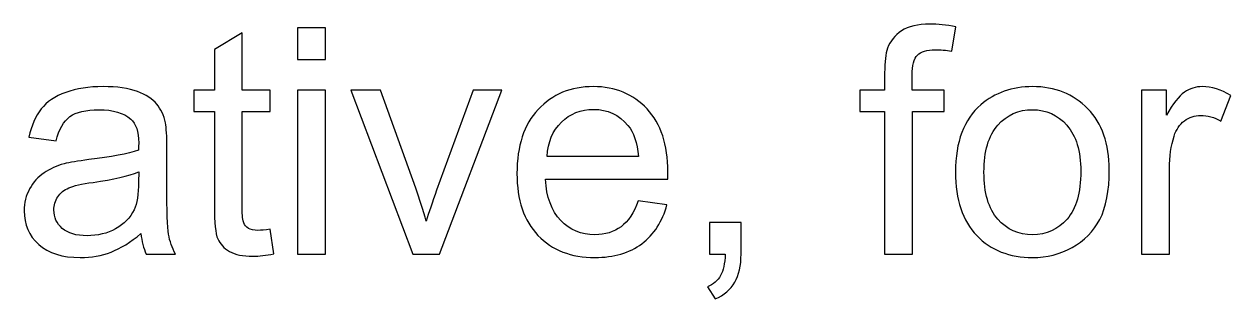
# Model space of a CAD drawing. Header units: millimetres. Extents: x 309 to 2032, y -1240 to 271.
# Drawn here: x 879.7 to 976.5, y -50.5 to -28.4 of the extents above; entities that cross this region are included whole.
import ezdxf

# ---------------------------------------------------------------- set-up
doc = ezdxf.new("R2010")
doc.units = ezdxf.units.MM
doc.header["$MEASUREMENT"] = 0
doc.layers.add('Layer 1', color=7, linetype='Continuous')

msp = doc.modelspace()

# ---------------------------------------------------------------- linework, layer by layer
at = {"layer": 'Layer 1', "color": 250}
for points, knots in [([(901.6409, -31.2912), (901.6409, -31.2912), (901.6409, -28.7512), (901.6409, -28.7512), (901.6409, -28.7512), (903.8761, -28.7512), (903.8761, -28.7512), (903.8761, -28.7512), (903.8761, -31.2912), (903.8761, -31.2912), (903.8761, -31.2912), (901.6409, -31.2912), (901.6409, -31.2912)], [0, 0, 0, 0, 0.25, 0.25, 0.25, 0.5, 0.5, 0.5, 0.75, 0.75, 0.75, 1, 1, 1, 1]), ([(948.7579, -46.9376), (948.7579, -46.9376), (948.7579, -35.4822), (948.7579, -35.4822), (948.7579, -35.4822), (946.7767, -35.4822), (946.7767, -35.4822), (946.7767, -35.4822), (946.7767, -33.755), (946.7767, -33.755), (946.7767, -33.755), (948.7579, -33.755), (948.7579, -33.755), (948.7579, -33.755), (948.7579, -32.358), (948.7579, -32.358), (948.7579, -31.4732), (948.8341, -30.8171), (948.9907, -30.3895), (949.2066, -29.8138), (949.5792, -29.3439), (950.121, -28.984), (950.6587, -28.6242), (951.4164, -28.4464), (952.3901, -28.4464), (953.0209, -28.4464), (953.7151, -28.5226), (954.4771, -28.6708), (954.4771, -28.6708), (954.1427, -30.6266), (954.1427, -30.6266), (953.677, -30.5461), (953.241, -30.5038), (952.8261, -30.5038), (952.1488, -30.5038), (951.6704, -30.6477), (951.3868, -30.9356), (951.1074, -31.2235), (950.9677, -31.7611), (950.9677, -32.5485), (950.9677, -32.5485), (950.9677, -33.755), (950.9677, -33.755), (950.9677, -33.755), (953.5331, -33.755), (953.5331, -33.755), (953.5331, -33.755), (953.5331, -35.4822), (953.5331, -35.4822), (953.5331, -35.4822), (950.9931, -35.4822), (950.9931, -35.4822), (950.9931, -35.4822), (950.9931, -46.9376), (950.9931, -46.9376), (950.9931, -46.9376), (948.7579, -46.9376), (948.7579, -46.9376)], [0, 0, 0, 0, 0.0526316, 0.0526316, 0.0526316, 0.1052632, 0.1052632, 0.1052632, 0.1578947, 0.1578947, 0.1578947, 0.2105263, 0.2105263, 0.2105263, 0.2631579, 0.2631579, 0.2631579, 0.3157895, 0.3157895, 0.3157895, 0.3684211, 0.3684211, 0.3684211, 0.4210526, 0.4210526, 0.4210526, 0.4736842, 0.4736842, 0.4736842, 0.5263158, 0.5263158, 0.5263158, 0.5789474, 0.5789474, 0.5789474, 0.6315789, 0.6315789, 0.6315789, 0.6842105, 0.6842105, 0.6842105, 0.7368421, 0.7368421, 0.7368421, 0.7894737, 0.7894737, 0.7894737, 0.8421053, 0.8421053, 0.8421053, 0.8947368, 0.8947368, 0.8947368, 0.9473684, 0.9473684, 0.9473684, 1, 1, 1, 1]), ([(899.4353, -44.9437), (899.4353, -44.9437), (899.7401, -46.9164), (899.7401, -46.9164), (899.1136, -47.0477), (898.5505, -47.1154), (898.0595, -47.1154), (897.2509, -47.1154), (896.6244, -46.9884), (896.1756, -46.7302), (895.7311, -46.4719), (895.4179, -46.1375), (895.2358, -45.7184), (895.0538, -45.2993), (894.9649, -44.4188), (894.9649, -43.0768), (894.9649, -43.0768), (894.9649, -35.4822), (894.9649, -35.4822), (894.9649, -35.4822), (893.3139, -35.4822), (893.3139, -35.4822), (893.3139, -35.4822), (893.3139, -33.755), (893.3139, -33.755), (893.3139, -33.755), (894.9649, -33.755), (894.9649, -33.755), (894.9649, -33.755), (894.9649, -30.4953), (894.9649, -30.4953), (894.9649, -30.4953), (897.2001, -29.1534), (897.2001, -29.1534), (897.2001, -29.1534), (897.2001, -33.755), (897.2001, -33.755), (897.2001, -33.755), (899.4353, -33.755), (899.4353, -33.755), (899.4353, -33.755), (899.4353, -35.4822), (899.4353, -35.4822), (899.4353, -35.4822), (897.2001, -35.4822), (897.2001, -35.4822), (897.2001, -35.4822), (897.2001, -43.2038), (897.2001, -43.2038), (897.2001, -43.843), (897.2382, -44.2537), (897.3186, -44.4357), (897.3948, -44.6177), (897.5218, -44.7617), (897.6996, -44.8717), (897.8774, -44.9776), (898.1314, -45.0326), (898.4616, -45.0326), (898.7072, -45.0326), (899.0331, -45.003), (899.4353, -44.9437)], [0, 0, 0, 0, 0.05, 0.05, 0.05, 0.1, 0.1, 0.1, 0.15, 0.15, 0.15, 0.2, 0.2, 0.2, 0.25, 0.25, 0.25, 0.3, 0.3, 0.3, 0.35, 0.35, 0.35, 0.4, 0.4, 0.4, 0.45, 0.45, 0.45, 0.5, 0.5, 0.5, 0.55, 0.55, 0.55, 0.6, 0.6, 0.6, 0.65, 0.65, 0.65, 0.7, 0.7, 0.7, 0.75, 0.75, 0.75, 0.8, 0.8, 0.8, 0.85, 0.85, 0.85, 0.9, 0.9, 0.9, 0.95, 0.95, 0.95, 1, 1, 1, 1]), ([(889.0679, -45.2866), (888.2382, -45.9936), (887.4381, -46.4889), (886.6718, -46.781), (885.9056, -47.0731), (885.0843, -47.217), (884.2038, -47.217), (882.756, -47.217), (881.6426, -46.8656), (880.8637, -46.1587), (880.0848, -45.4559), (879.6953, -44.5542), (879.6953, -43.4578), (879.6953, -42.8143), (879.8435, -42.2259), (880.1356, -41.6925), (880.4319, -41.1591), (880.8171, -40.7358), (881.2913, -40.414), (881.7696, -40.0923), (882.303, -39.8468), (882.8999, -39.6817), (883.3402, -39.5674), (884.0048, -39.4573), (884.8896, -39.3472), (886.693, -39.1356), (888.0265, -38.8773), (888.8774, -38.581), (888.8859, -38.2762), (888.8901, -38.0815), (888.8901, -38.001), (888.8901, -37.0951), (888.6784, -36.4559), (888.2551, -36.0833), (887.6836, -35.5796), (886.8327, -35.3298), (885.7066, -35.3298), (884.6525, -35.3298), (883.8736, -35.5161), (883.3741, -35.8844), (882.8703, -36.2527), (882.502, -36.9046), (882.2607, -37.8444), (882.2607, -37.8444), (880.0763, -37.5396), (880.0763, -37.5396), (880.2753, -36.604), (880.6012, -35.8463), (881.0584, -35.2705), (881.5156, -34.6948), (882.176, -34.2545), (883.0396, -33.9413), (883.899, -33.6322), (884.9023, -33.4756), (886.0368, -33.4756), (887.1629, -33.4756), (888.0815, -33.6068), (888.7885, -33.8735), (889.4912, -34.1402), (890.0119, -34.4704), (890.3421, -34.8726), (890.6723, -35.2748), (890.9052, -35.7828), (891.0406, -36.3966), (891.1126, -36.7776), (891.1507, -37.4634), (891.1507, -38.4498), (891.1507, -38.4498), (891.1507, -41.4131), (891.1507, -41.4131), (891.1507, -43.4832), (891.1973, -44.7913), (891.2904, -45.3459), (891.3793, -45.9004), (891.5656, -46.4296), (891.8365, -46.9376), (891.8365, -46.9376), (889.4997, -46.9376), (889.4997, -46.9376), (889.2753, -46.4677), (889.1314, -45.9174), (889.0679, -45.2866)], [0, 0, 0, 0, 0.037037, 0.037037, 0.037037, 0.0740741, 0.0740741, 0.0740741, 0.1111111, 0.1111111, 0.1111111, 0.1481481, 0.1481481, 0.1481481, 0.1851852, 0.1851852, 0.1851852, 0.2222222, 0.2222222, 0.2222222, 0.2592593, 0.2592593, 0.2592593, 0.2962963, 0.2962963, 0.2962963, 0.3333333, 0.3333333, 0.3333333, 0.3703704, 0.3703704, 0.3703704, 0.4074074, 0.4074074, 0.4074074, 0.4444444, 0.4444444, 0.4444444, 0.4814815, 0.4814815, 0.4814815, 0.5185185, 0.5185185, 0.5185185, 0.5555556, 0.5555556, 0.5555556, 0.5925926, 0.5925926, 0.5925926, 0.6296296, 0.6296296, 0.6296296, 0.6666667, 0.6666667, 0.6666667, 0.7037037, 0.7037037, 0.7037037, 0.7407407, 0.7407407, 0.7407407, 0.7777778, 0.7777778, 0.7777778, 0.8148148, 0.8148148, 0.8148148, 0.8518519, 0.8518519, 0.8518519, 0.8888889, 0.8888889, 0.8888889, 0.9259259, 0.9259259, 0.9259259, 0.962963, 0.962963, 0.962963, 1, 1, 1, 1]), ([(901.6409, -46.9376), (901.6409, -46.9376), (901.6409, -33.755), (901.6409, -33.755), (901.6409, -33.755), (903.8761, -33.755), (903.8761, -33.755), (903.8761, -33.755), (903.8761, -46.9376), (903.8761, -46.9376), (903.8761, -46.9376), (901.6409, -46.9376), (901.6409, -46.9376)], [0, 0, 0, 0, 0.25, 0.25, 0.25, 0.5, 0.5, 0.5, 0.75, 0.75, 0.75, 1, 1, 1, 1]), ([(910.8865, -46.9376), (910.8865, -46.9376), (905.9123, -33.755), (905.9123, -33.755), (905.9123, -33.755), (908.3041, -33.755), (908.3041, -33.755), (908.3041, -33.755), (911.1235, -41.6502), (911.1235, -41.6502), (911.4283, -42.5011), (911.712, -43.3858), (911.9702, -44.3045), (912.1692, -43.6102), (912.4443, -42.7762), (912.8042, -41.7983), (912.8042, -41.7983), (915.7336, -33.755), (915.7336, -33.755), (915.7336, -33.755), (918.0281, -33.755), (918.0281, -33.755), (918.0281, -33.755), (913.037, -46.9376), (913.037, -46.9376), (913.037, -46.9376), (910.8865, -46.9376), (910.8865, -46.9376)], [0, 0, 0, 0, 0.1111111, 0.1111111, 0.1111111, 0.2222222, 0.2222222, 0.2222222, 0.3333333, 0.3333333, 0.3333333, 0.4444444, 0.4444444, 0.4444444, 0.5555556, 0.5555556, 0.5555556, 0.6666667, 0.6666667, 0.6666667, 0.7777778, 0.7777778, 0.7777778, 0.8888889, 0.8888889, 0.8888889, 1, 1, 1, 1]), ([(928.9755, -42.6704), (928.9755, -42.6704), (931.2869, -42.9752), (931.2869, -42.9752), (930.9271, -44.3172), (930.254, -45.3628), (929.2718, -46.1036), (928.2897, -46.8445), (927.0366, -47.217), (925.5084, -47.217), (923.5865, -47.217), (922.0625, -46.6243), (920.9364, -45.439), (919.8103, -44.2579), (919.2473, -42.5942), (919.2473, -40.4564), (919.2473, -38.2466), (919.8146, -36.5278), (920.9533, -35.3086), (922.0921, -34.0852), (923.5695, -33.4756), (925.3856, -33.4756), (927.1425, -33.4756), (928.5776, -34.0725), (929.6909, -35.2705), (930.8043, -36.4686), (931.3631, -38.1534), (931.3631, -40.3251), (931.3631, -40.4564), (931.3589, -40.6553), (931.3504, -40.9178), (931.3504, -40.9178), (921.5333, -40.9178), (921.5333, -40.9178), (921.618, -42.3614), (922.0244, -43.4705), (922.761, -44.2367), (923.4933, -45.003), (924.412, -45.3882), (925.5084, -45.3882), (926.3254, -45.3882), (927.0239, -45.1723), (927.5997, -44.7405), (928.1796, -44.3087), (928.6368, -43.6187), (928.9755, -42.6704)], [0, 0, 0, 0, 0.0666667, 0.0666667, 0.0666667, 0.1333333, 0.1333333, 0.1333333, 0.2, 0.2, 0.2, 0.2666667, 0.2666667, 0.2666667, 0.3333333, 0.3333333, 0.3333333, 0.4, 0.4, 0.4, 0.4666667, 0.4666667, 0.4666667, 0.5333333, 0.5333333, 0.5333333, 0.6, 0.6, 0.6, 0.6666667, 0.6666667, 0.6666667, 0.7333333, 0.7333333, 0.7333333, 0.8, 0.8, 0.8, 0.8666667, 0.8666667, 0.8666667, 0.9333333, 0.9333333, 0.9333333, 1, 1, 1, 1]), ([(954.4433, -40.3463), (954.4433, -37.9121), (955.1206, -36.1087), (956.4795, -34.9361), (957.6098, -33.9624), (958.9941, -33.4756), (960.624, -33.4756), (962.4316, -33.4756), (963.9133, -34.0683), (965.0647, -35.2536), (966.212, -36.4347), (966.7877, -38.073), (966.7877, -40.16), (966.7877, -41.8534), (966.5337, -43.1826), (966.0257, -44.1521), (965.5177, -45.1215), (964.7769, -45.875), (963.8032, -46.4127), (962.8338, -46.9503), (961.7712, -47.217), (960.624, -47.217), (958.7782, -47.217), (957.2881, -46.6286), (956.1493, -45.4475), (955.0106, -44.2664), (954.4433, -42.5646), (954.4433, -40.3463)], [0, 0, 0, 0, 0.1111111, 0.1111111, 0.1111111, 0.2222222, 0.2222222, 0.2222222, 0.3333333, 0.3333333, 0.3333333, 0.4444444, 0.4444444, 0.4444444, 0.5555556, 0.5555556, 0.5555556, 0.6666667, 0.6666667, 0.6666667, 0.7777778, 0.7777778, 0.7777778, 0.8888889, 0.8888889, 0.8888889, 1, 1, 1, 1]), ([(969.3827, -46.9376), (969.3827, -46.9376), (969.3827, -33.755), (969.3827, -33.755), (969.3827, -33.755), (971.3893, -33.755), (971.3893, -33.755), (971.3893, -33.755), (971.3893, -35.7743), (971.3893, -35.7743), (971.9015, -34.8387), (972.3757, -34.2207), (972.8117, -33.9243), (973.2477, -33.6238), (973.7261, -33.4756), (974.2468, -33.4756), (975.0003, -33.4756), (975.7666, -33.7127), (976.5455, -34.1826), (976.5455, -34.1826), (975.7496, -36.2442), (975.7496, -36.2442), (975.2078, -35.9394), (974.6659, -35.787), (974.124, -35.787), (973.6372, -35.787), (973.2012, -35.9352), (972.8159, -36.2273), (972.4307, -36.5194), (972.1555, -36.9258), (971.9904, -37.4465), (971.7407, -38.2381), (971.6179, -39.1059), (971.6179, -40.05), (971.6179, -40.05), (971.6179, -46.9376), (971.6179, -46.9376), (971.6179, -46.9376), (969.3827, -46.9376), (969.3827, -46.9376)], [0, 0, 0, 0, 0.0769231, 0.0769231, 0.0769231, 0.1538462, 0.1538462, 0.1538462, 0.2307692, 0.2307692, 0.2307692, 0.3076923, 0.3076923, 0.3076923, 0.3846154, 0.3846154, 0.3846154, 0.4615385, 0.4615385, 0.4615385, 0.5384615, 0.5384615, 0.5384615, 0.6153846, 0.6153846, 0.6153846, 0.6923077, 0.6923077, 0.6923077, 0.7692308, 0.7692308, 0.7692308, 0.8461538, 0.8461538, 0.8461538, 0.9230769, 0.9230769, 0.9230769, 1, 1, 1, 1]), ([(921.6603, -39.089), (921.6603, -39.089), (929.0009, -39.089), (929.0009, -39.089), (928.9035, -37.9799), (928.6199, -37.1501), (928.1585, -36.5956), (927.4515, -35.7362), (926.5286, -35.3044), (925.3983, -35.3044), (924.3739, -35.3044), (923.5145, -35.6473), (922.816, -36.3331), (922.1217, -37.0189), (921.7365, -37.9375), (921.6603, -39.089)], [0, 0, 0, 0, 0.2, 0.2, 0.2, 0.4, 0.4, 0.4, 0.6, 0.6, 0.6, 0.8, 0.8, 0.8, 1, 1, 1, 1]), ([(956.7293, -40.3505), (956.7293, -42.0354), (957.0976, -43.2969), (957.8342, -44.1309), (958.575, -44.9691), (959.5021, -45.3882), (960.624, -45.3882), (961.7331, -45.3882), (962.656, -44.9691), (963.3968, -44.1267), (964.1334, -43.2842), (964.5017, -42.0015), (964.5017, -40.2786), (964.5017, -38.653), (964.1292, -37.4211), (963.3883, -36.5871), (962.6475, -35.7489), (961.7246, -35.3298), (960.624, -35.3298), (959.5021, -35.3298), (958.575, -35.7447), (957.8342, -36.5786), (957.0976, -37.4126), (956.7293, -38.6699), (956.7293, -40.3505)], [0, 0, 0, 0, 0.125, 0.125, 0.125, 0.25, 0.25, 0.25, 0.375, 0.375, 0.375, 0.5, 0.5, 0.5, 0.625, 0.625, 0.625, 0.75, 0.75, 0.75, 0.875, 0.875, 0.875, 1, 1, 1, 1]), ([(888.8901, -40.3336), (888.0773, -40.6638), (886.8581, -40.9432), (885.2325, -41.1718), (884.3096, -41.303), (883.6577, -41.4512), (883.2767, -41.6163), (882.8957, -41.7814), (882.6036, -42.0227), (882.3962, -42.336), (882.1887, -42.6535), (882.0829, -43.0048), (882.0829, -43.3943), (882.0829, -43.9827), (882.3073, -44.478), (882.7602, -44.8717), (883.2132, -45.2654), (883.8736, -45.4644), (884.7414, -45.4644), (885.6008, -45.4644), (886.367, -45.2781), (887.0401, -44.9014), (887.709, -44.5288), (888.2043, -44.0166), (888.5176, -43.3689), (888.7589, -42.8651), (888.8774, -42.1243), (888.8774, -41.1464), (888.8774, -41.1464), (888.8901, -40.3336), (888.8901, -40.3336)], [0, 0, 0, 0, 0.1, 0.1, 0.1, 0.2, 0.2, 0.2, 0.3, 0.3, 0.3, 0.4, 0.4, 0.4, 0.5, 0.5, 0.5, 0.6, 0.6, 0.6, 0.7, 0.7, 0.7, 0.8, 0.8, 0.8, 0.9, 0.9, 0.9, 1, 1, 1, 1]), ([(934.6947, -46.9376), (934.6947, -46.9376), (934.6947, -44.3976), (934.6947, -44.3976), (934.6947, -44.3976), (937.2347, -44.3976), (937.2347, -44.3976), (937.2347, -44.3976), (937.2347, -46.9376), (937.2347, -46.9376), (937.2347, -47.8732), (937.0696, -48.6309), (936.7352, -49.2067), (936.405, -49.7824), (935.8758, -50.2311), (935.1519, -50.5444), (935.1519, -50.5444), (934.5423, -49.5792), (934.5423, -49.5792), (935.0164, -49.3718), (935.3636, -49.067), (935.5837, -48.669), (935.8081, -48.2669), (935.9351, -47.6911), (935.9605, -46.9376), (935.9605, -46.9376), (934.6947, -46.9376), (934.6947, -46.9376)], [0, 0, 0, 0, 0.1111111, 0.1111111, 0.1111111, 0.2222222, 0.2222222, 0.2222222, 0.3333333, 0.3333333, 0.3333333, 0.4444444, 0.4444444, 0.4444444, 0.5555556, 0.5555556, 0.5555556, 0.6666667, 0.6666667, 0.6666667, 0.7777778, 0.7777778, 0.7777778, 0.8888889, 0.8888889, 0.8888889, 1, 1, 1, 1])]:
    msp.add_open_spline(points, degree=3, knots=knots, dxfattribs=at)

doc.saveas('drawing.dxf')
